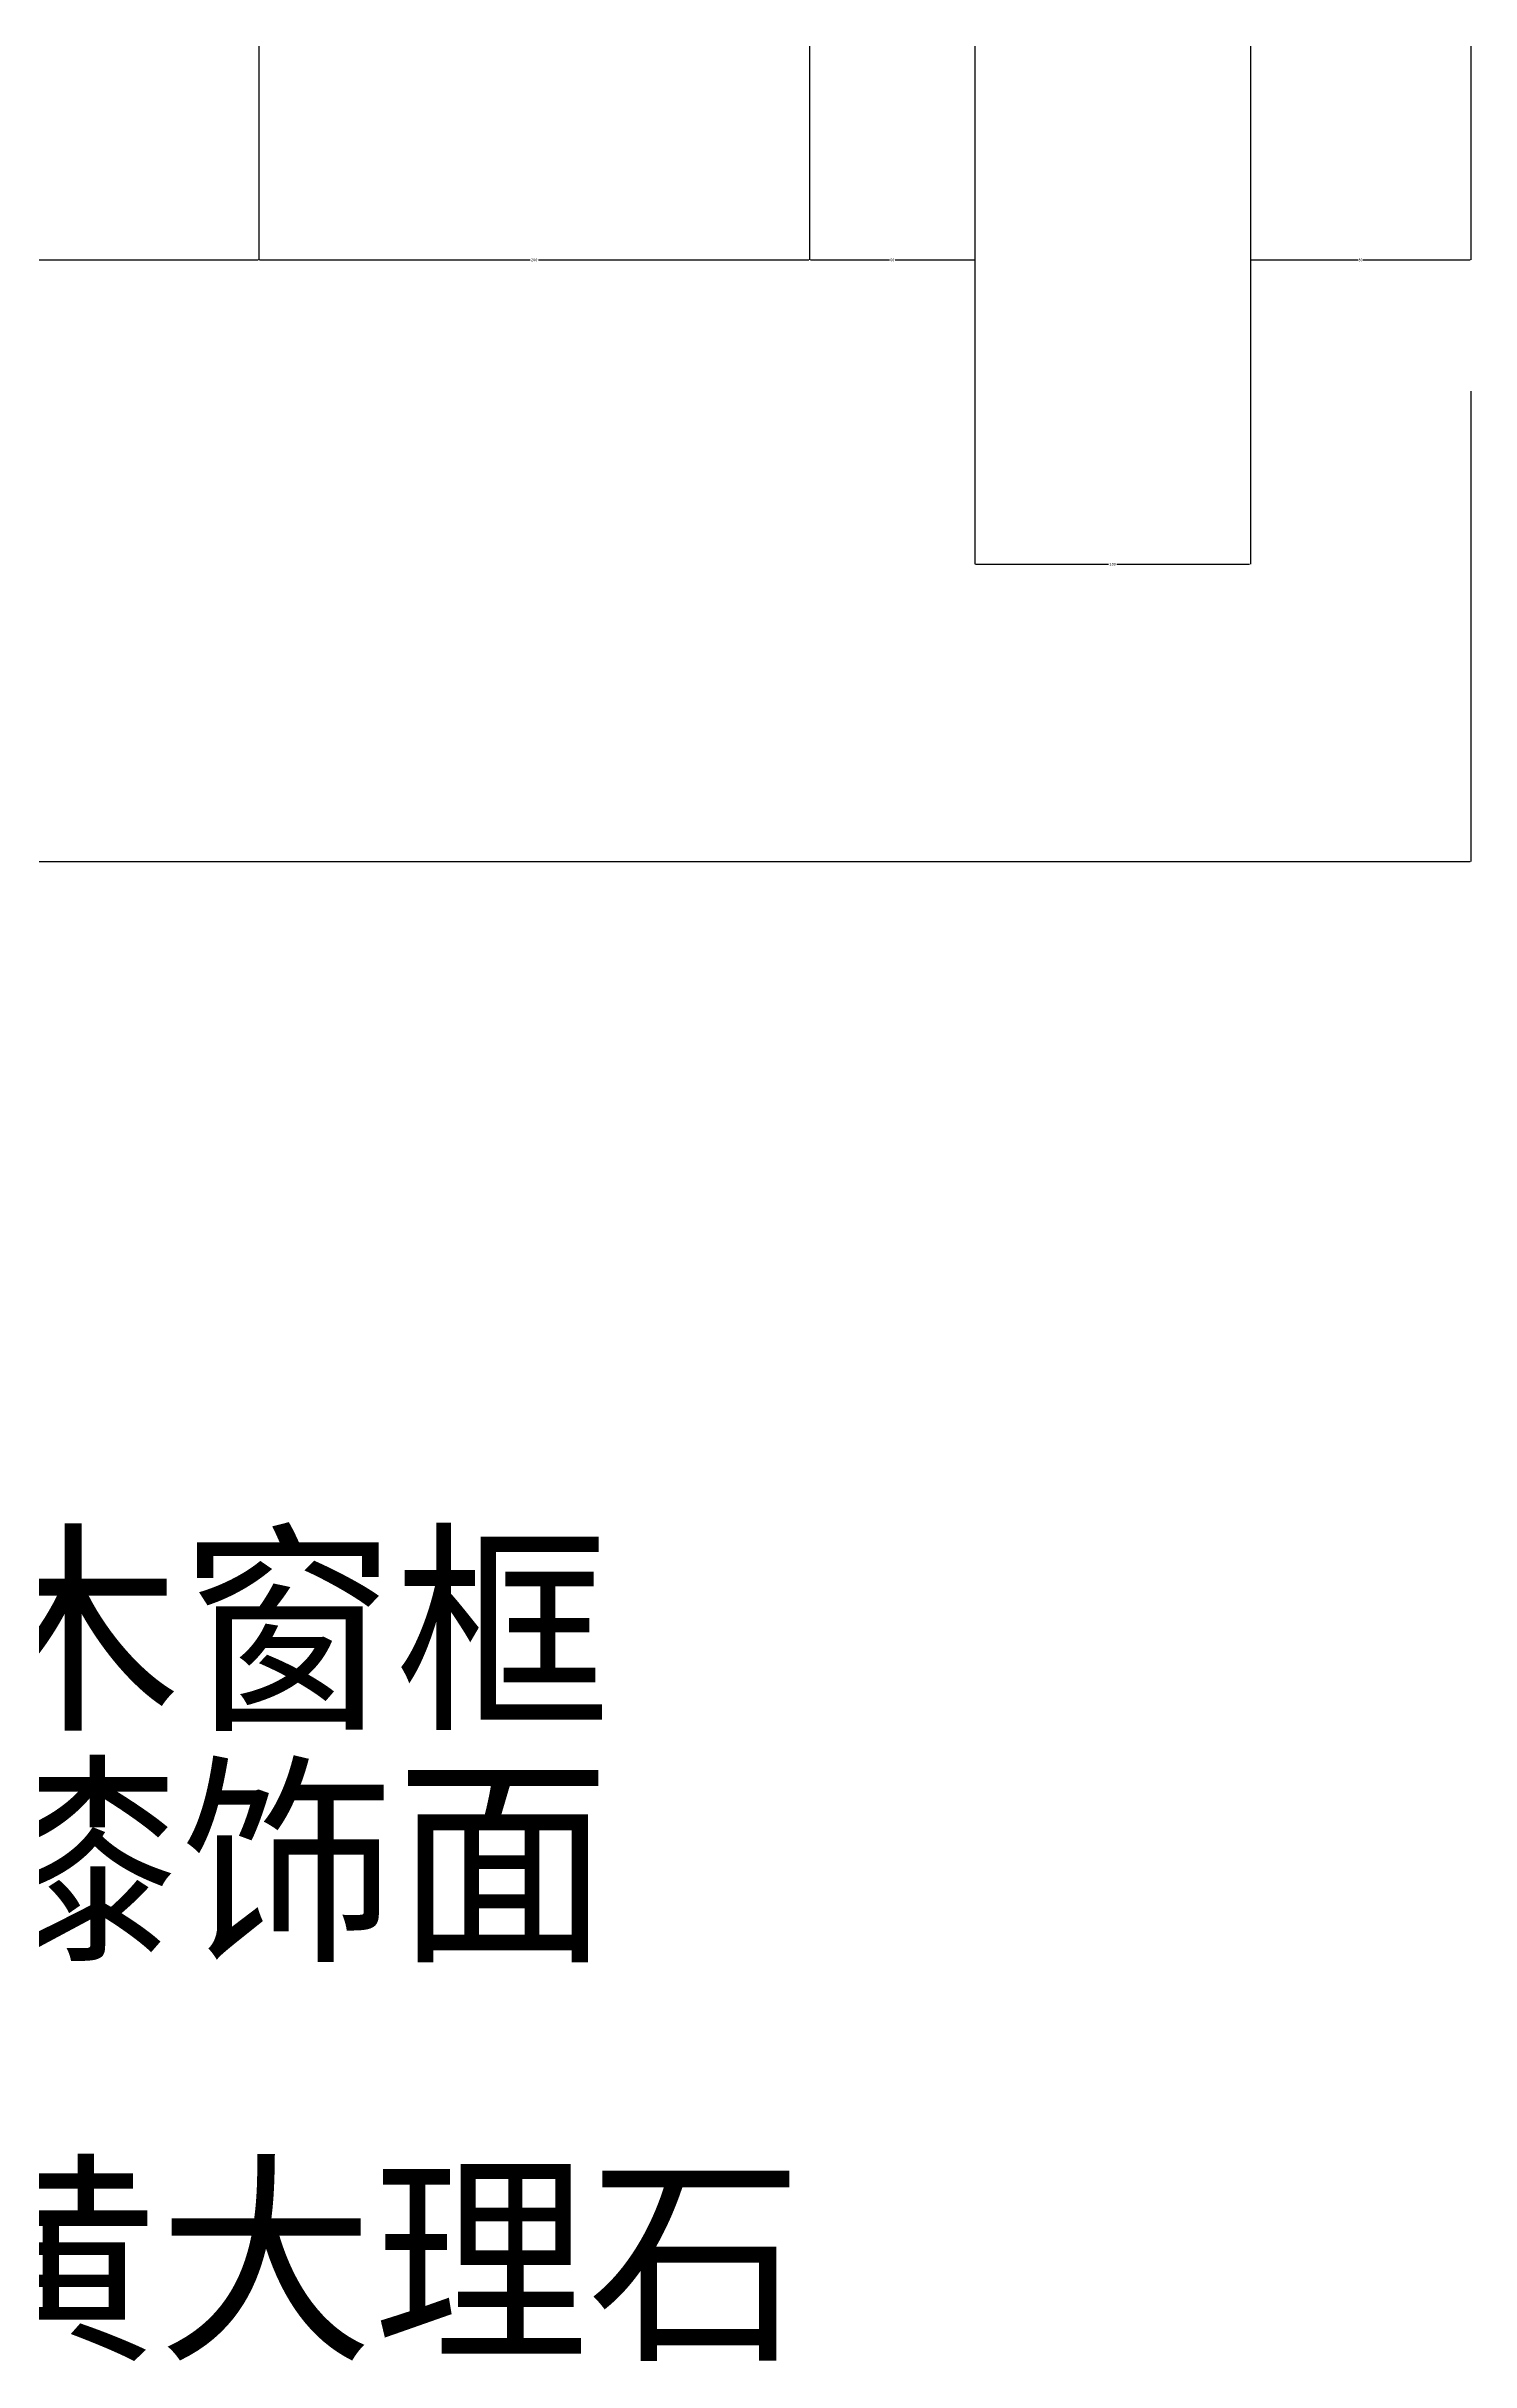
# Model space of a CAD drawing. Header units: metres. Extents: x 247 to 5330, y 146 to 7075.
# Drawn here: x 2877 to 3394, y 1556 to 2396 of the extents above; entities that cross this region are included whole.
import ezdxf

# ---------------------------------------------------------------- set-up
doc = ezdxf.new("R2010")
doc.units = ezdxf.units.M
doc.layers.add('DIM', color=3, linetype='Continuous')
doc.layers.add('TEXT', color=3, linetype='Continuous')
doc.dimstyles.get("Standard").update_dxf_attribs({"dimtxt": 2.5, "dimasz": 2.5, "dimexe": 1.25, "dimexo": 0.625, "dimtad": 1, "dimcen": 2.5, "dimazin": 3, "dimtfac": 1, "dimtmove": 0, "dimatfit": 3})

# ---------------------------------------------------------------- blocks, each defined once
blk = doc.blocks.new('*D2')
for p, q in [((3153.78, 2396.27), (3153.78, 2318.71)), ((3213.78, 2396.27), (3213.78, 2318.71)), ((3154.03, 2318.71), (3182.78, 2318.71)), ((3184.78, 2318.71), (3213.53, 2318.71))]:
    blk.add_line(p, q)
at = {"layer": 'Defpoints'}
for p in [(3153.78, 2396.27), (3213.78, 2396.27), (3153.78, 2318.71)]:
    blk.add_point(p, dxfattribs=at)
at = {"layer": 'DIM', "insert": (3183.78, 2318.71), "char_height": 1, "attachment_point": 5}
blk.add_mtext('60', dxfattribs=at)
blk = doc.blocks.new('*D3')
for p, q in [((3213.78, 2396.27), (3213.78, 2208.22)), ((3313.78, 2396.27), (3313.78, 2208.22)), ((3214.03, 2208.22), (3262.28, 2208.22)), ((3265.28, 2208.22), (3313.53, 2208.22))]:
    blk.add_line(p, q)
at = {"layer": 'Defpoints'}
for p in [(3213.78, 2396.27), (3313.78, 2396.27), (3213.78, 2208.22)]:
    blk.add_point(p, dxfattribs=at)
at = {"layer": 'DIM', "insert": (3263.78, 2208.22), "char_height": 1, "attachment_point": 5}
blk.add_mtext('100', dxfattribs=at)
blk = doc.blocks.new('*D4')
for p, q in [((393.78, 2271.08), (393.78, 2100.3)), ((3393.78, 2271.08), (3393.78, 2100.3)), ((394.03, 2100.3), (1891.78, 2100.3)), ((1895.78, 2100.3), (3393.53, 2100.3))]:
    blk.add_line(p, q)
at = {"layer": 'Defpoints'}
for p in [(393.78, 2271.08), (3393.78, 2271.08), (393.78, 2100.3)]:
    blk.add_point(p, dxfattribs=at)
at = {"layer": 'DIM', "insert": (1893.78, 2100.3), "char_height": 1, "attachment_point": 5}
blk.add_mtext('3000', dxfattribs=at)
blk = doc.blocks.new('*D41')
for p, q in [((2553.78, 2396.27), (2553.78, 2318.71)), ((2953.78, 2396.27), (2953.78, 2318.71)), ((2554.03, 2318.71), (2752.28, 2318.71)), ((2755.28, 2318.71), (2953.53, 2318.71))]:
    blk.add_line(p, q)
at = {"layer": 'Defpoints'}
for p in [(2553.78, 2396.27), (2953.78, 2396.27), (2553.78, 2318.71)]:
    blk.add_point(p, dxfattribs=at)
at = {"layer": 'DIM', "insert": (2753.78, 2318.71), "char_height": 1, "attachment_point": 5}
blk.add_mtext('400', dxfattribs=at)
blk = doc.blocks.new('*D42')
for p, q in [((2953.78, 2396.27), (2953.78, 2318.71)), ((3153.78, 2396.27), (3153.78, 2318.71)), ((2954.03, 2318.71), (3052.28, 2318.71)), ((3055.28, 2318.71), (3153.53, 2318.71))]:
    blk.add_line(p, q)
at = {"layer": 'Defpoints'}
for p in [(2953.78, 2396.27), (3153.78, 2396.27), (2953.78, 2318.71)]:
    blk.add_point(p, dxfattribs=at)
at = {"layer": 'DIM', "insert": (3053.78, 2318.71), "char_height": 1, "attachment_point": 5}
blk.add_mtext('200', dxfattribs=at)
blk = doc.blocks.new('*D78')
for p, q in [((3313.78, 2396.27), (3313.78, 2318.71)), ((3393.78, 2396.27), (3393.78, 2318.71)), ((3314.03, 2318.71), (3352.78, 2318.71)), ((3354.78, 2318.71), (3393.53, 2318.71))]:
    blk.add_line(p, q)
at = {"layer": 'Defpoints'}
for p in [(3313.78, 2396.27), (3393.78, 2396.27), (3313.78, 2318.71)]:
    blk.add_point(p, dxfattribs=at)
at = {"layer": 'DIM', "insert": (3353.78, 2318.71), "char_height": 1, "attachment_point": 5}
blk.add_mtext('80', dxfattribs=at)

msp = doc.modelspace()

# ---------------------------------------------------------------- texts
at = {"layer": 'TEXT'}
for s, p in [('黑胡桃木窗框', (2613.4, 1791.27)), ('亚光清漆饰面', (2613.4, 1707.14)), ('旧米黄大理石', (2683.34, 1562.39))]:
    msp.add_text(s, height=60, dxfattribs=at).set_placement(p)

# ---------------------------------------------------------------- dimensions: what is measured, and where the dimension line sits
at = {"layer": 'DIM'}
for base, p1, p2, picture, middle in [((2553.78, 2318.71), (2553.78, 2396.27), (2953.78, 2396.27), '*D41', (2753.78, 2318.71)), ((2953.78, 2318.71), (2953.78, 2396.27), (3153.78, 2396.27), '*D42', (3053.78, 2318.71)), ((3153.78, 2318.71), (3153.78, 2396.27), (3213.78, 2396.27), '*D2', (3183.78, 2318.71)), ((3213.78, 2208.22), (3213.78, 2396.27), (3313.78, 2396.27), '*D3', (3263.78, 2208.22)), ((3313.78, 2318.71), (3313.78, 2396.27), (3393.78, 2396.27), '*D78', (3353.78, 2318.71)), ((393.78, 2100.3), (393.78, 2271.08), (3393.78, 2271.08), '*D4', (1893.78, 2100.3))]:
    dim = msp.add_linear_dim(base=base, p1=p1, p2=p2, dimstyle='Standard', dxfattribs=at)
    dim.commit()
    dim.dimension.update_dxf_attribs({"geometry": picture, "text_midpoint": middle})

doc.saveas('drawing.dxf')
